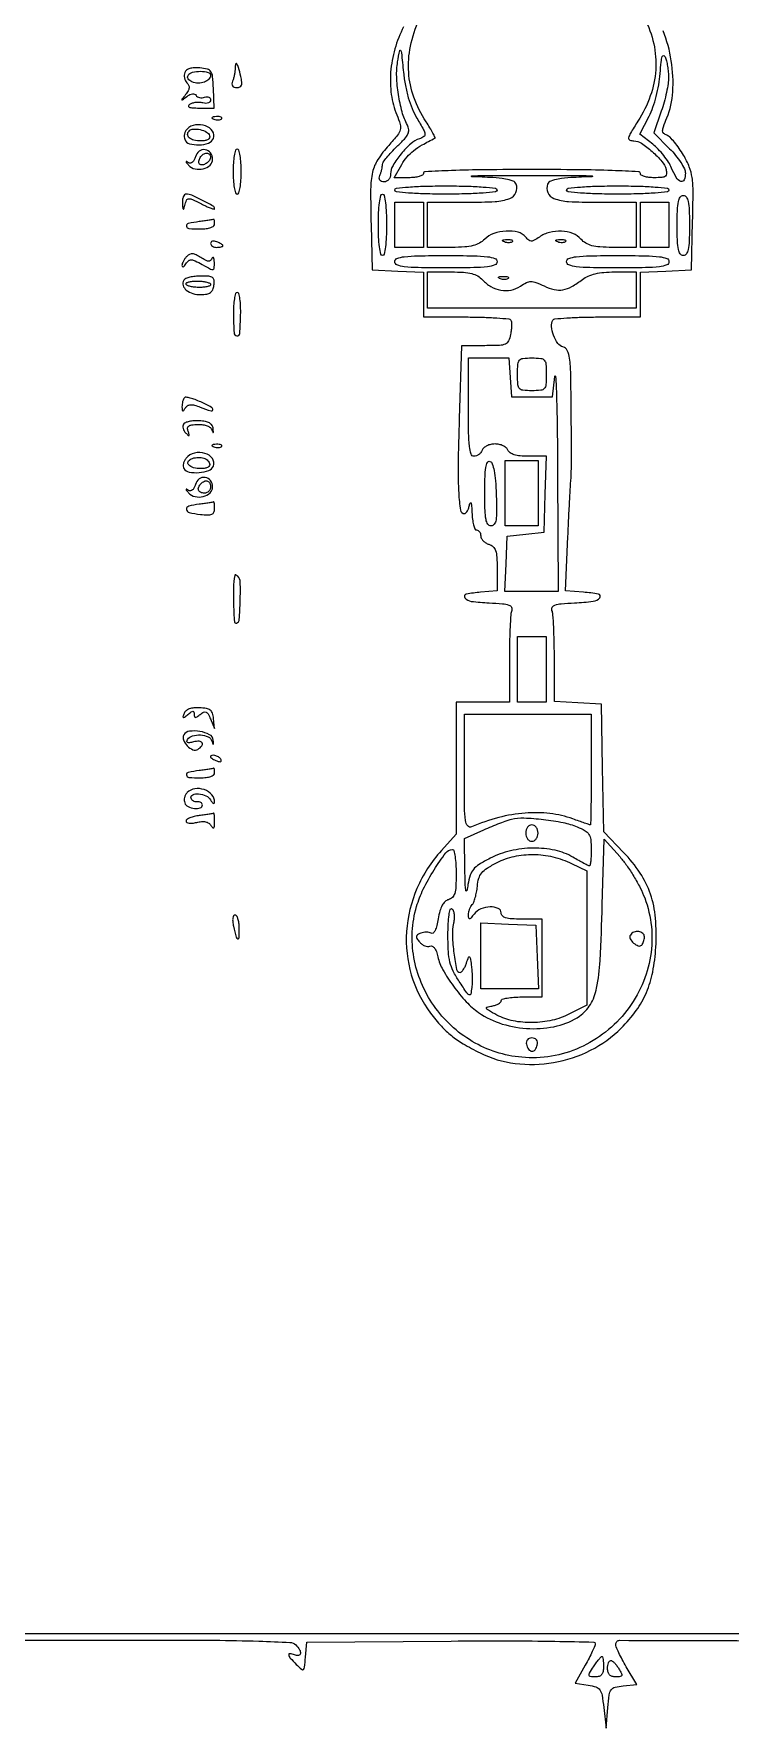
# Model space of a CAD drawing. Extents: x 0 to 905, y 0 to 640.
# Drawn here: x 312.8 to 482.9, y -0.5 to 413.1 of the extents above; entities that cross this region are included whole.
import ezdxf

# ---------------------------------------------------------------- set-up
doc = ezdxf.new("R2010")
doc.units = 0

msp = doc.modelspace()

# ---------------------------------------------------------------- linework, layer by layer
for points in [[(882.5, 352.5), (882.5, 87.5), (699.76385, 87.24732), (517.027699, 86.99464), (516.76385, 54.74732), (516.5, 22.5), (269.5, 22.5), (22.5, 22.5), (22.243959, 319, -0.00015), (22.179942, 432.778506, -0.000249), (22.20269, 528.770651, -0.000007), (22.267864, 615.689779, -0.090785), (22.463017, 616.751154, -0.310816), (23.53922, 617.495646, -0.00004), (108.995441, 617.701159, -0.000616), (229.087382, 617.832255, -0.000111), (452.719058, 617.751154), (882.5, 617.5)], [(362, 404.748454, -0.030148), (361.956473, 404.027205, -0.017209), (361.821697, 403.164483, -0.017143), (361.625651, 402.302637, -0.027121), (361.393011, 401.581787, 0.067452), (361.230782, 400.89422, 0.168911), (361.350528, 400.399873, 0.176647), (361.745383, 400.100454, 0.074916), (362.412063, 400, 0.098843), (363.165172, 400.150348, 0.212827), (363.563184, 400.571374, 0.119738), (363.641819, 401.358522, 0.024175), (363.378376, 402.75, 0.010002), (362.818894, 404.892287, 0.082269), (362.391156, 405.801743, 0.653851), (362.111099, 405.747547, 0.055429)], [(406.422065, 392.542773, -0.006109), (408.034865, 389.712019, -0.095833), (408.377564, 388.658785, -0.280442), (408.09197, 388.024967, -0.073452), (407.046165, 387.514652, 0.106266), (404.93587, 386.308985, 0.03829), (402.532665, 383.797885, 0.037549), (400.572214, 381.003872, 0.135006), (400, 378.923275, -0.077633), (399.882203, 378.169172, -0.096834), (399.541113, 377.549205, -0.106495), (399.021817, 377.144041, -0.113071), (398.393011, 377, -0.076855), (397.737605, 377.101342, -0.176865), (397.348199, 377.40165, -0.16701), (397.230887, 377.896449, -0.067159), (397.393011, 378.581787, 0.019131), (397.625407, 379.26438, 0.015809), (397.821697, 380.007402, 0.0161), (397.958315, 380.701054, 0.040589), (398, 381.21371, -0.154037), (398.184685, 381.798969, -0.016914), (399.042009, 382.93811, -0.019398), (400.188717, 384.2514, -0.014522), (401.547266, 385.609348, 0.015952), (403.379001, 387.450775, 0.075327), (404.218402, 388.67644, 0.134264), (404.412735, 389.725382, 0.102268), (404.079899, 390.850707, -0.056591), (402.807416, 394.052044, -0.028163), (401.900754, 398.327528, -0.028145), (401.476795, 402.712709, -0.052507), (401.707656, 406.269744, -0.004143), (402.212995, 409.078404, -0.700346), (402.429929, 409.113987, -0.101336), (402.632712, 408.47979, -0.001007), (403.136137, 403.724673, 0.0203), (403.604802, 400.493881, 0.025296), (404.311691, 397.544459, 0.027293), (405.252047, 394.889387, 0.033795)], [(467.897069, 402.5, -0.041912), (467.789326, 400.989932, -0.014356), (467.388205, 398.831158, -0.014155), (466.806948, 396.463456, -0.01589), (466.111911, 394.22309), (464.289113, 388.946181), (468.144557, 385.090737, -0.025054), (469.620265, 383.459238, -0.028013), (470.867464, 381.745772, -0.028961), (471.751723, 380.184326, -0.114844), (472, 379.117647, -0.090659), (471.701485, 377.484818, -0.409788), (470.906089, 377.118764, -0.173004), (469.794114, 378.034894, -0.035833), (468.634237, 380.332969, 0.043326), (467.871052, 381.790444, 0.02434), (466.712892, 383.420832, 0.024131), (465.373413, 384.964895, 0.035996), (464.049058, 386.164503), (460.856483, 388.663069), (463.128164, 393.021385, 0.034724), (464.075779, 395.195311, 0.021679), (464.892599, 397.851896, 0.021042), (465.506946, 400.694243, 0.024438), (465.843366, 403.43985, -0.007387), (466.089183, 406.231422, -0.047913), (466.367086, 407.61403, -0.389455), (466.703532, 407.812936, -0.251983), (467.073158, 407.5, -0.036323), (467.377891, 406.521679, -0.016509), (467.639519, 405.20625, -0.016247), (467.825201, 403.795024, -0.02145)], [(349.705793, 403.675693, 0.081577), (349.576127, 403.047694, 0.062278), (349.634802, 402.34726, 0.06235), (349.863947, 401.683709, 0.082272), (350.235763, 401.164237, -0.094823), (350.644241, 400.562424, -0.130994), (350.73924, 399.919658, -0.099425), (350.502017, 399.18408, -0.038911), (349.907618, 398.292382, 0.001545), (349.012003, 397.144671, 0.291234), (348.998768, 397.002401, 0.468481), (349.103936, 396.978824, 0.001962), (350.160972, 397.798558, -0.041233), (350.908831, 398.289739, -0.092947), (351.551448, 398.497961, -0.137622), (352.064774, 398.42272, -0.150664), (352.442997, 398.092232, 0.121473), (352.791116, 397.750964, 0.081527), (353.312833, 397.548006, 0.073818), (353.924415, 397.510689, 0.07011), (354.532025, 397.650663, -0.074824), (355.093145, 397.774396, -0.123208), (355.568782, 397.689065, -0.152358), (355.882911, 397.410715, -0.136672), (356, 396.990357, -0.161359), (355.853578, 396.548457, -0.141525), (355.464936, 396.253197, -0.101205), (354.859227, 396.151225, -0.055267), (354.110698, 396.260801, 0.052229), (353.28741, 396.386421, 0.039976), (352.376674, 396.356486, 0.041012), (351.519024, 396.187318, 0.072131), (350.860698, 395.892745, 0.200514), (350.609604, 395.533688, 0.372611), (350.768118, 395.242743, 0.075152), (351.606394, 395.065329, 0.013602), (353.201831, 395.015313), (356.903663, 395), (356.701831, 399.75, 0.012919), (356.500793, 402.688834, 0.122525), (356.085842, 403.869492, 0.186752), (355.232652, 404.478255, 0.038389), (353.377648, 404.803838, 0.034069), (352.006796, 404.843459, 0.064808), (350.920959, 404.658574, 0.087464), (350.148073, 404.263471, 0.140242)], [(356, 402.968615, -0.12413), (355.889786, 402.531511, -0.064334), (355.559375, 402.071116, -0.05786), (355.073647, 401.65847, -0.055615), (354.5, 401.361626, -0.097096), (352.986962, 401.097504, -0.09178), (351.453454, 401.414447, -0.139062), (350.528898, 402.136762, -0.305181), (350.495635, 402.992937, -0.199314), (351.544971, 403.748025, -0.058742), (353.554933, 403.97598, -0.063817), (355.414846, 403.729264, -0.34014)], [(350.278145, 389.878145, 0.07672), (349.888627, 389.346437, 0.061633), (349.641183, 388.681005, 0.062739), (349.566408, 387.988667, 0.087391), (349.685134, 387.378145, 0.234214), (350.840366, 386.314267, 0.079158), (353.174215, 386.018318, 0.078103), (355.512489, 386.46254, 0.218574), (356.677102, 387.600925, 0.249833), (356.458308, 389.367334, 0.155234), (354.75537, 390.661666, 0.12389), (352.292964, 390.897232, 0.159905)], [(355.755005, 388.25, -0.180173), (355.735288, 387.736504, -0.161795), (355.38446, 387.333026, -0.095602), (354.675067, 387.079171, -0.038275), (353.64235, 387, -0.054147), (351.935234, 387.185414, -0.119171), (350.76285, 387.756953, -0.222606), (350.3861, 388.553279, -0.199909), (350.736036, 389.402702, -0.183887), (351.811585, 389.885192, -0.071052), (353.467267, 389.745973, -0.071217), (355.013057, 389.150066, -0.18779)], [(356.8125, 392.316886, 0.051402), (357.359369, 392.160852, 0.05415), (357.916927, 392.123424, 0.060344), (358.402231, 392.202593, 0.126455), (358.729167, 392.395833, 0.296942), (358.77538, 392.614691, 0.208169), (358.592839, 392.799335, 0.077125), (358.112848, 392.910055, 0.028489), (357.416667, 392.921053, 0.018894), (356.670344, 392.862007, 0.168741), (356.37858, 392.720685, 0.470617), (356.395823, 392.538436, 0.054073)], [(352.315434, 383.098221, -0.055701), (352.022183, 382.335521, -0.096161), (351.601427, 381.804529, -0.134632), (351.118062, 381.576189, -0.172575), (350.63631, 381.657952, 0.013948), (350.094957, 381.941168, 0.553514), (350.000245, 381.882189, 0.182637), (350.073728, 381.686091, 0.006181), (350.634665, 381.06204, 0.153425), (352.211047, 380.155752, 0.114373), (354.229215, 380.176864, 0.127659), (355.876028, 381.059832, 0.209145), (356.5, 382.486305, 0.1613), (355.980809, 384.053829, 0.199044), (354.669967, 384.836301, 0.203437), (353.212825, 384.454602, 0.165853)], [(361.5, 379.5, 0.017105), (361.572146, 377.39166, 0.027868), (361.79375, 375.615625, 0.026982), (362.108967, 374.292067, 0.332234), (362.5, 374, 0.332234), (362.891033, 374.292067, 0.026982), (363.20625, 375.615625, 0.027868), (363.427854, 377.39166, 0.017105), (363.5, 379.5, 0.017105), (363.427854, 381.60834, 0.027868), (363.20625, 383.384375, 0.026982), (362.891033, 384.707933, 0.332234), (362.5, 385, 0.332234), (362.108967, 384.707933, 0.026982), (361.79375, 383.384375, 0.027868), (361.572146, 381.60834, 0.017105)], [(356, 383.059017, -0.161033), (355.724195, 382.224864, -0.089687), (354.935284, 381.48511, -0.09984), (354.010153, 381.120596, -0.245171), (353.333333, 381.333333, -0.245171), (353.120596, 382.010153, -0.09984), (353.48511, 382.935284, -0.089687), (354.224864, 383.724195, -0.161033), (355.059017, 384, -0.099038), (355.418132, 383.928163, -0.097945), (355.723586, 383.723586, -0.097945), (355.928163, 383.418132, -0.099038)], [(449.205, 378.253623, 0.006231), (444.020398, 378.025456, 0.026993), (440.95991, 377.686149, 0.045849), (439.106512, 377.20099, 0.21752), (438.343125, 376.451785, 0.199102), (438.398406, 374.378462, 0.20004), (439.904454, 372.95787, 0.075819), (443.485356, 372.194663, 0.014662), (450.122445, 372), (460, 372), (460, 366.5), (460, 361), (454.154988, 361, -0.015456), (451.141317, 361.093182, -0.048472), (449.143126, 361.412958, -0.070847), (447.694781, 362.020214, -0.074327), (446.5, 363, 0.118762), (444.492139, 364.370166, 0.078026), (441.740493, 364.947065, 0.074757), (438.821979, 364.659217, 0.091117), (436.329699, 363.518377, -0.022054), (435.095046, 362.732374, -0.131452), (434.36383, 362.536754, -0.174885), (433.742245, 362.761025, -0.046418), (432.984748, 363.518377, 0.160867), (431.116023, 364.68756, 0.073115), (428.211473, 364.96169, 0.070211), (425.200907, 364.376259, 0.113773), (423, 363, -0.069751), (421.706064, 362.024238, -0.065561), (420.166667, 361.416667, -0.045903), (418.082799, 361.094818, -0.015375), (415, 361), (409, 361), (409, 366.5), (409, 372), (418.877555, 372, 0.014662), (425.514644, 372.194663, 0.075819), (429.095546, 372.95787, 0.20004), (430.601594, 374.378462, 0.199102), (430.656875, 376.451785, 0.21752), (429.893488, 377.20099, 0.045849), (428.04009, 377.686149, 0.026993), (424.979602, 378.025456, 0.006231), (419.795, 378.253623, -0.500123), (419.714216, 378.368768, -0.318405), (419.867906, 378.482859, -0.004376), (425.481391, 378.55762, -0.001141), (434.5, 378.578205, -0.001141), (443.518609, 378.55762, -0.004376), (449.132094, 378.482859, -0.318405), (449.285784, 378.368768, -0.500123)], [(349.116001, 371.75, 0.005718), (349.187999, 370.607705, 0.197309), (349.306344, 370.37122, 0.541772), (349.449367, 370.4117, 0.01159), (349.689326, 371.25, -0.045597), (350.14327, 372.506276, -0.277168), (350.693305, 372.87628, -0.125036), (351.594126, 372.69613, -0.007773), (354.04966, 371.47432, 0.012589), (355.181606, 370.924631, 0.023084), (356.133338, 370.543683, 0.022711), (356.849166, 370.330723, 0.487548), (357, 370.44864, 0.271553), (356.629552, 371.080434, 0.009446), (354.0193, 372.476975, 0.014652), (351.412752, 373.713899, 0.103814), (350.04966, 374, 0.208246), (349.65766, 373.829334, 0.08929), (349.342413, 373.339063, 0.06663), (349.14862, 372.611377, 0.04471)], [(399, 366.5, -0.011522), (398.931377, 363.522473, -0.02162), (398.716667, 361.125, -0.018508), (398.409838, 359.332853, -0.354925), (398, 359, -0.354925), (397.590162, 359.332853, -0.018508), (397.283333, 361.125, -0.02162), (397.068623, 363.522473, -0.011522), (397, 366.5, -0.011522), (397.068623, 369.477527, -0.02162), (397.283333, 371.875, -0.018508), (397.590162, 373.667147, -0.354925), (398, 374, -0.354925), (398.409838, 373.667147, -0.018508), (398.716667, 371.875, -0.02162), (398.931377, 369.477527, -0.011522)], [(426, 375, -0.380863), (425.60973, 374.561971, -0.008841), (422.625, 374.27, -0.013787), (418.686873, 374.064019, -0.006171), (413.5, 374, -0.006171), (408.313127, 374.064019, -0.013787), (404.375, 374.27, -0.008841), (401.39027, 374.561971, -0.380863), (401, 375, -0.380863), (401.39027, 375.438029, -0.008841), (404.375, 375.73, -0.013787), (408.313127, 375.935981, -0.006171), (413.5, 376, -0.006171), (418.686873, 375.935981, -0.013787), (422.625, 375.73, -0.008841), (425.60973, 375.438029, -0.380863)], [(468, 375, -0.380863), (467.60973, 374.561971, -0.008841), (464.625, 374.27, -0.013787), (460.686873, 374.064019, -0.006171), (455.5, 374, -0.006171), (450.313127, 374.064019, -0.013787), (446.375, 374.27, -0.008841), (443.39027, 374.561971, -0.380863), (443, 375, -0.380863), (443.39027, 375.438029, -0.008841), (446.375, 375.73, -0.013787), (450.313127, 375.935981, -0.006171), (455.5, 376, -0.006171), (460.686873, 375.935981, -0.013787), (464.625, 375.73, -0.008841), (467.60973, 375.438029, -0.380863)], [(473, 366.333333, -0.007908), (472.939802, 362.527492, -0.042558), (472.698864, 360.472222, -0.100052), (472.239729, 359.389897, -0.247409), (471.5, 359, -0.247409), (470.760271, 359.389897, -0.100052), (470.301136, 360.472222, -0.042558), (470.060198, 362.527492, -0.007908), (470, 366.333333, -0.007908), (470.060198, 370.139175, -0.042558), (470.301136, 372.194444, -0.100052), (470.760271, 373.27677, -0.247409), (471.5, 373.666667, -0.247409), (472.239729, 373.27677, -0.100052), (472.698864, 372.194444, -0.042558), (472.939802, 370.139175, -0.007908)], [(353.25, 367.276604, 0.020687), (350.547954, 366.827132, 0.394895), (350.098078, 366.186731, 0.351457), (350.710503, 365.610392, 0.019779), (353.5, 365.5, 0.028404), (354.942845, 365.582032, 0.057423), (356.05, 365.839286, 0.085477), (356.756857, 366.237986, 0.225377), (357, 366.75, 0.018904), (356.982281, 367.218468, 0.037482), (356.926562, 367.585802, 0.05766), (356.845986, 367.813112, 0.447882), (356.75, 367.839963, -0.100201), (356.553811, 367.76394, -0.002589), (355.61875, 367.608461, -0.005388), (354.513483, 367.442756, -0.003643)], [(356, 361.968615, 0.152681), (356.115494, 361.599211, 0.098158), (356.440625, 361.284531, 0.08088), (356.926468, 361.07223, 0.062722), (357.5, 361, 0.024748), (358.074824, 361.028469, 0.039339), (358.559375, 361.115447, 0.046727), (358.903916, 361.241071, 0.289661), (359, 361.393011, 0.222225), (358.912889, 361.579329, 0.030693), (358.559375, 361.839659, 0.030395), (358.074558, 362.112506, 0.02136), (357.5, 362.361626, 0.055937), (356.925634, 362.511135, 0.100118), (356.440625, 362.483616, 0.147206), (356.122486, 362.289193, 0.184534)], [(429.729167, 362.395833, -0.126455), (429.402231, 362.202593, -0.060344), (428.916927, 362.123424, -0.05415), (428.359369, 362.160852, -0.051402), (427.8125, 362.316886, -0.054073), (427.395823, 362.538436, -0.470617), (427.37858, 362.720685, -0.168741), (427.670344, 362.862007, -0.018894), (428.416667, 362.921053, -0.028489), (429.112848, 362.910055, -0.077125), (429.592839, 362.799335, -0.208169), (429.77538, 362.614691, -0.296942)], [(442.729167, 362.395833, -0.126455), (442.402231, 362.202593, -0.060344), (441.916927, 362.123424, -0.05415), (441.359369, 362.160852, -0.051402), (440.8125, 362.316886, -0.054073), (440.395823, 362.538436, -0.470617), (440.37858, 362.720685, -0.168741), (440.670344, 362.862007, -0.018894), (441.416667, 362.921053, -0.028489), (442.112848, 362.910055, -0.077125), (442.592839, 362.799335, -0.208169), (442.77538, 362.614691, -0.296942)], [(350.190312, 358.790312, 0.039748), (349.735948, 358.257334, 0.035878), (349.354152, 357.641217, 0.037742), (349.093309, 357.037091, 0.086899), (349.015313, 356.55, 0.171828), (349.110081, 356.294292, 0.33852), (349.309784, 356.249063, 0.112782), (349.622335, 356.488998, 0.029882), (349.996264, 357, -0.075686), (350.64382, 357.733778, -0.189127), (351.310165, 357.956681, -0.10166), (352.233687, 357.717275, -0.014362), (353.980951, 356.79651, 0.006825), (355.974082, 355.707486, 0.165195), (356.591228, 355.608535, 0.346822), (356.900073, 355.950422, 0.025704), (356.921053, 357.29651, 0.021029), (356.860199, 358.076469, 0.103048), (356.719668, 358.493144, 0.449824), (356.539499, 358.528677, 0.13463), (356.346351, 358.275894, -0.127116), (355.98054, 357.782183, -0.1944), (355.477432, 357.628628, -0.100987), (354.745387, 357.846337, -0.022424), (353.61561, 358.516206, 0.029154), (352.449972, 359.186313, 0.096195), (351.600036, 359.423055, 0.134301), (350.88811, 359.28824, 0.083001)], [(426, 357.5, -0.313079), (425.454554, 356.714283, -0.0595), (423.666667, 356.28, -0.025996), (420.300233, 356.052594, -0.003867), (413.5, 356, -0.003867), (406.699767, 356.052594, -0.025996), (403.333333, 356.28, -0.0595), (401.545446, 356.714283, -0.313079), (401, 357.5, -0.313079), (401.545446, 358.285717, -0.0595), (403.333333, 358.72, -0.025996), (406.699767, 358.947406, -0.003867), (413.5, 359, -0.003867), (420.300233, 358.947406, -0.025996), (423.666667, 358.72, -0.0595), (425.454554, 358.285717, -0.313079)], [(468, 357.5, -0.313079), (467.454554, 356.714283, -0.0595), (465.666667, 356.28, -0.025996), (462.300233, 356.052594, -0.003867), (455.5, 356, -0.003867), (448.699767, 356.052594, -0.025996), (445.333333, 356.28, -0.0595), (443.545446, 356.714283, -0.313079), (443, 357.5, -0.313079), (443.545446, 358.285717, -0.0595), (445.333333, 358.72, -0.025996), (448.699767, 358.947406, -0.003867), (455.5, 359, -0.003867), (462.300233, 358.947406, -0.025996), (465.666667, 358.72, -0.0595), (467.454554, 358.285717, -0.313079)], [(349.472927, 352.956195, 0.210268), (349.300855, 351.726937, 0.152108), (350.065578, 350.552875, 0.105118), (351.667048, 349.714844, 0.072498), (353.704061, 349.45289, 0.041389), (355.077767, 349.590137, 0.113743), (355.966057, 349.974973, 0.132973), (356.515179, 350.666571, 0.066496), (356.819551, 351.75, 0.057862), (356.850632, 352.969411, 0.220088), (356.479518, 353.612525, 0.135924), (355.600947, 353.927223, 0.018443), (353.628568, 354, 0.02753), (352.237321, 353.92334, 0.034012), (350.959753, 353.693382, 0.036268), (349.947896, 353.359645, 0.157823)], [(356, 351.914703, -0.296644), (355.807203, 351.618337, -0.047396), (355.11875, 351.388222, -0.039515), (354.149725, 351.242895, -0.02458), (353, 351.219063, -0.024551), (351.850407, 351.308355, -0.038642), (350.88125, 351.508704, -0.045202), (350.190448, 351.777787, -0.284583), (350, 352.085297, -0.296644), (350.192797, 352.381663, -0.047396), (350.88125, 352.611778, -0.039515), (351.850275, 352.757105, -0.02458), (353, 352.780937, -0.024551), (354.149593, 352.691645, -0.038642), (355.11875, 352.491296, -0.045202), (355.809552, 352.222213, -0.284583)], [(422.418609, 353.089937, 0.078257), (424.506575, 351.404799, 0.089261), (426.920861, 350.537737, 0.093121), (429.401848, 350.584792, 0.094119), (431.686339, 351.530137, -0.031745), (433.20714, 352.393979, -0.11193), (434.294973, 352.648882, -0.094103), (435.488536, 352.431177, -0.018751), (437.489217, 351.572141, 0.053318), (439.967677, 350.705083, 0.099948), (442.08144, 350.640043, 0.087699), (444.236362, 351.410631, 0.034032), (446.884859, 353.170217, -0.062154), (448.273599, 353.984468, -0.043603), (449.996781, 354.55361, -0.036425), (452.097517, 354.89055, -0.021558), (454.634859, 355), (460, 355), (460, 350.588037), (460, 346.176074), (434.5, 346.16666), (409, 346.157246), (409, 350.578623), (409, 355), (414.845012, 355, -0.015597), (417.807725, 354.907559, -0.046199), (419.81584, 354.59437, -0.067284), (421.267735, 354.012081, -0.080033)], [(428.729167, 353.395833, -0.126455), (428.402231, 353.202593, -0.060344), (427.916927, 353.123424, -0.05415), (427.359369, 353.160852, -0.051402), (426.8125, 353.316886, -0.054073), (426.395823, 353.538436, -0.470617), (426.37858, 353.720685, -0.168741), (426.670344, 353.862007, -0.018894), (427.416667, 353.921053, -0.028489), (428.112848, 353.910055, -0.077125), (428.592839, 353.799335, -0.208169), (428.77538, 353.614691, -0.296942)], [(361.576523, 344.750188, 0.010296), (361.739247, 340.12475, 0.357413), (362.4252, 339.376945, 0.435178), (363.118929, 339.936717, 0.010646), (363.34555, 344.497313, 0.016362), (363.336175, 346.646871, 0.028817), (363.168282, 348.414467, 0.029748), (362.891093, 349.703592, 0.336762), (362.500823, 350.000188, 0.331143), (362.114325, 349.712803, 0.029409), (361.81647, 348.458078, 0.029282), (361.619399, 346.762743, 0.01794)], [(429.195209, 329.25), (429.5, 324.5), (434.5, 324.5), (439.5, 324.5), (440.076184, 329.5, -0.917112), (440.307644, 329.493445, -0.006985), (440.524381, 324.585938, -0.004367), (440.698742, 316.452129, -0.001953), (440.792851, 305.75), (440.933333, 277), (434.420977, 277), (427.90862, 277), (428.20431, 283.75), (428.5, 290.5), (433, 291), (437.5, 291.5), (437.787526, 300.75), (438.075052, 310), (433.644515, 310, -0.021478), (431.62745, 310.086684, -0.05135), (430.157458, 310.367119, -0.075434), (429.167826, 310.835079, -0.154231), (428.638374, 311.5, 0.126488), (428.230077, 312.074285, 0.0639), (427.47904, 312.559375, 0.057234), (426.522915, 312.888488, 0.054346), (425.5, 313, 0.054346), (424.477085, 312.888488, 0.057234), (423.52096, 312.559375, 0.0639), (422.769923, 312.074285, 0.126488), (422.361626, 311.5, -0.074185), (422.037471, 310.926569, -0.064359), (421.545909, 310.440625, -0.06686), (420.968559, 310.111903, -0.096313), (420.393011, 310, -0.327712), (419.679263, 310.524093, -0.047159), (419.279021, 312.403608, -0.02447), (419.055285, 315.756141, -0.004427), (419, 322), (419, 334), (423.945209, 334), (428.890418, 334)], [(438, 330, -0.01583), (437.920164, 327.478972, -0.165362), (437.53125, 326.535714, -0.192545), (436.675038, 326.099137, -0.022778), (434.5, 326, -0.022778), (432.324962, 326.099137, -0.192545), (431.46875, 326.535714, -0.165362), (431.079836, 327.478972, -0.01583), (431, 330, -0.01583), (431.079836, 332.521028, -0.165362), (431.46875, 333.464286, -0.192545), (432.324962, 333.900863, -0.022778), (434.5, 334, -0.022778), (436.675038, 333.900863, -0.192545), (437.53125, 333.464286, -0.165362), (437.920164, 332.521028, -0.01583)], [(349.601897, 324.268563, 0.095633), (349.371451, 323.927869, 0.035459), (349.181305, 323.37837, 0.033556), (349.053857, 322.733642, 0.03445), (349.015313, 322.083333, 0.018321), (349.051028, 321.312652, 0.295129), (349.202702, 321.11597, 0.326705), (349.428601, 321.183781, 0.020567), (349.848281, 321.788754, -0.107662), (350.397085, 322.343664, -0.129526), (351.091779, 322.572965, -0.082313), (352.052951, 322.473557, -0.024007), (353.471657, 322.010776, 0.010546), (356.118096, 321.067991, 0.482348), (356.541226, 321.343833, 0.304515), (356.216995, 321.941647, 0.00942), (353.589339, 323.256006, 0.020022), (352.248597, 323.830674, 0.029062), (351.021491, 324.219407, 0.028605), (350.02726, 324.412151, 0.234062)], [(349.392256, 317.825667, 0.124587), (349.244115, 317.356225, 0.077302), (349.300108, 316.777873, 0.069371), (349.544511, 316.182163, 0.06547), (349.946378, 315.662868, 0.012204), (350.543467, 315.098726, 0.361448), (350.737256, 315.091173, 0.319162), (350.798152, 315.289303, 0.010954), (350.511178, 316.096453, -0.101699), (350.385807, 316.869354, -0.232555), (350.661071, 317.374567, -0.12366), (351.41496, 317.665986, -0.023596), (352.891818, 317.777861, -0.040221), (354.137535, 317.713059, -0.061331), (355.184066, 317.44039, -0.077119), (355.943285, 316.994203, -0.145921), (356.338097, 316.411805, 0.011497), (356.533614, 315.839019, 0.558659), (356.631499, 315.819184, 0.206615), (356.692914, 315.990458, 0.006807), (356.635965, 316.730397, 0.11746), (356.362953, 317.542586, 0.124378), (355.757214, 318.12432, 0.085201), (354.746597, 318.490601, 0.03186), (353.242877, 318.662799, 0.029514), (351.960028, 318.651647, 0.036608), (350.778297, 318.484046, 0.039792), (349.8423, 318.201046, 0.162423)], [(350.036355, 309.543805, 0.05732), (349.622232, 308.909241, 0.06058), (349.372327, 308.208749, 0.067771), (349.315382, 307.550789, 0.126816), (349.472927, 307.043805, 0.211043), (350.77684, 306.149375, 0.065704), (353.202725, 306.018154, 0.065956), (355.567372, 306.519446, 0.219362), (356.677102, 307.600925, 0.254338), (356.432422, 309.447931, 0.165576), (354.630404, 310.714922, 0.128928), (352.050783, 310.787648, 0.163898)], [(356.8125, 312.316886, 0.051402), (357.359369, 312.160852, 0.05415), (357.916927, 312.123424, 0.060344), (358.402231, 312.202593, 0.126455), (358.729167, 312.395833, 0.296942), (358.77538, 312.614691, 0.208169), (358.592839, 312.799335, 0.077125), (358.112848, 312.910055, 0.028489), (357.416667, 312.921053, 0.018894), (356.670344, 312.862007, 0.168741), (356.37858, 312.720685, 0.470617), (356.395823, 312.538436, 0.054073)], [(355.750467, 308.25, -0.179664), (355.732923, 307.736023, -0.162899), (355.384309, 307.332577, -0.095969), (354.676131, 307.078985, -0.038146), (353.64235, 307, -0.05914), (351.842696, 307.213611, -0.135387), (350.657413, 307.869506, -0.319902), (350.516669, 308.656314, -0.186491), (351.243769, 309.347151, -0.071571), (352.671764, 309.709019, -0.086236), (354.051153, 309.616798, -0.102313), (355.139473, 309.100818, -0.151838)], [(425.792064, 300.669746, -0.006657), (425.894661, 296.525046, -0.043275), (425.738318, 294.446072, -0.114827), (425.305388, 293.393489, -0.24258), (424.542064, 293, -0.250426), (423.767518, 293.413889, -0.10053), (423.297693, 294.560473, -0.040441), (423.057726, 296.780615, -0.006708), (423, 301.083333, -0.007323), (423.057519, 305.010218, -0.033078), (423.275868, 307.291441, -0.072084), (423.657604, 308.501965, -0.376669), (424.25, 308.753079, -0.237739), (424.820271, 308.181728, -0.032295), (425.256493, 306.494981, -0.026735), (425.590295, 304.038308, -0.010883)], [(352.315434, 303.098221, -0.055701), (352.022183, 302.335521, -0.096161), (351.601427, 301.804529, -0.134632), (351.118062, 301.576189, -0.172575), (350.63631, 301.657952, 0.013948), (350.094957, 301.941168, 0.553514), (350.000245, 301.882189, 0.182637), (350.073728, 301.686091, 0.006181), (350.634665, 301.06204, 0.153425), (352.211047, 300.155752, 0.114373), (354.229215, 300.176864, 0.127659), (355.876028, 301.059832, 0.209145), (356.5, 302.486305, 0.1613), (355.980809, 304.053829, 0.199044), (354.669967, 304.836301, 0.203437), (353.212825, 304.454602, 0.165853)], [(356, 302.5, -0.099038), (355.885486, 301.927543, -0.097945), (355.559375, 301.440625, -0.097945), (355.072457, 301.114514, -0.099038), (354.5, 301, -0.103678), (353.569797, 301.19498, -0.206496), (353.066255, 301.735179, -0.193059), (353.095775, 302.503522, -0.091649), (353.666667, 303.333333, -0.091649), (354.496478, 303.904225, -0.193059), (355.264821, 303.933745, -0.206496), (355.80502, 303.430203, -0.103678)], [(353.25, 298.276604, 0.029928), (350.648878, 297.794393, 0.373173), (350.115215, 297.036208, 0.321613), (350.784542, 296.278201, 0.027232), (353.5, 295.810207, 0.018803), (355.347482, 295.664663, 0.105186), (356.320449, 295.830263, 0.2005), (356.820799, 296.319277, 0.100614), (357, 297.200801, 0.013087), (356.982222, 297.879869, 0.024756), (356.926562, 298.424474, 0.027518), (356.847495, 298.802149, 0.507595), (356.75, 298.839963, -0.100201), (356.553811, 298.76394, -0.002589), (355.61875, 298.608461, -0.005388), (354.513483, 298.442756, -0.003643)], [(361.924909, 280.916667, 0.037193), (361.60527, 277.852847, 0.01568), (361.612551, 273.711145, 0.007268), (361.808157, 269.609236, 0.492451), (362.31072, 269.27024, 0.302819), (363.016299, 270.177562, 0.011166), (363.246946, 274.736444, 0.013354), (363.253779, 279.253905, 0.192373), (362.633333, 280.7, 0.037493), (362.384855, 280.913768, 0.084875), (362.163984, 281.024896, 0.170023), (362.008433, 281.018668, 0.259514)], [(349.538017, 247.238476, 0.015662), (349.254822, 246.425205, 0.424846), (349.353326, 246.244774, 0.235772), (349.62587, 246.298743, 0.008538), (350.477108, 246.981001, -0.01722), (351.274835, 247.597936, -0.154046), (351.690356, 247.734789, -0.341263), (351.924795, 247.558312, -0.067048), (352, 247, 0.063274), (352.071831, 246.434657, 0.340422), (352.30089, 246.25622, 0.158583), (352.705876, 246.385491, 0.017302), (353.489999, 246.9917, -0.055424), (354.30918, 247.530733, -0.227943), (354.886891, 247.544038, -0.161696), (355.389393, 247.079819, -0.026052), (355.980037, 245.864145), (356.980074, 243.5), (356.740037, 245.973176, 0.056822), (356.468146, 247.247084, 0.149281), (355.930909, 247.999341, 0.120695), (354.982738, 248.41599, 0.031182), (353.31091, 248.603096, 0.035369), (351.914352, 248.572927, 0.063772), (350.798734, 248.323828, 0.083528), (349.998665, 247.872386, 0.131754)], [(449, 233.5, -0.001735), (448.982037, 228.324455, -0.002899), (448.926562, 223.970048, -0.000339), (448.852371, 220.109545, -0.426055), (448.75, 220.015056, -0.066787), (448.565508, 220.051213, -0.000794), (447.398438, 220.448999, -0.002378), (446.051125, 220.917776, -0.00155), (444.5, 221.471164, 0.057835), (438.925346, 222.777886, 0.048301), (432.842381, 222.888482, 0.044683), (426.398242, 221.797859, 0.036037), (419.75, 219.528071, -0.337454), (418.81429, 219.76686, -0.135782), (418.267863, 221.058881, -0.030161), (418.041224, 224.296177, -0.002398), (418, 232.893011), (418, 247), (433.5, 247), (449, 247)], [(349.475524, 241.960398, 0.238423), (349.371152, 240.742168, 0.097718), (350.302795, 239.31226, 0.098568), (351.701091, 238.351479, 0.244477), (352.904039, 238.440693, 0.079384), (353.867657, 239.272323, 0.317781), (353.930165, 240.006145, 0.263299), (353.219276, 240.418365, 0.066686), (351.843628, 240.248857, -0.023335), (350.887018, 240.045847, -0.139194), (350.385285, 240.103374, -0.342853), (350.232068, 240.371321, -0.103474), (350.402645, 240.842476, -0.185996), (351.589486, 241.743657, -0.085887), (353.546681, 241.960398, -0.08874), (355.407762, 241.508746, -0.217018), (356.324888, 240.480397, 0.005955), (356.555683, 239.766762, 0.519577), (356.64776, 239.739514, 0.247794), (356.708267, 239.87709, 0.004173), (356.640023, 240.730397, 0.25721), (355.766557, 242.030272, 0.076551), (353.417153, 242.816218, 0.074602), (350.886162, 242.869613, 0.226085)], [(356, 236.606989, 0.2252), (356.088769, 236.419896, 0.029412), (356.455882, 236.154486, 0.029555), (356.957462, 235.875192, 0.020646), (357.551938, 235.618443, 0.036408), (358.131719, 235.443138, 0.155351), (358.487528, 235.474315, 0.32948), (358.606889, 235.674071, 0.1144), (358.492921, 236.011454, 0.115814), (357.901891, 236.603931, 0.080554), (357.026239, 236.969265, 0.115534), (356.291154, 236.972535, 0.349578)], [(353.25, 233.276604, 0.020687), (350.547954, 232.827132, 0.394895), (350.098078, 232.186731, 0.351457), (350.710503, 231.610392, 0.019779), (353.5, 231.5, 0.028404), (354.942845, 231.582032, 0.057423), (356.05, 231.839286, 0.085477), (356.756857, 232.237986, 0.225377), (357, 232.75, 0.018904), (356.982281, 233.218468, 0.037482), (356.926562, 233.585802, 0.05766), (356.845986, 233.813112, 0.447882), (356.75, 233.839963, -0.100201), (356.553811, 233.76394, -0.002589), (355.61875, 233.608461, -0.005388), (354.513483, 233.442756, -0.003643)], [(350.278145, 227.878145, 0.07672), (349.888627, 227.346437, 0.061633), (349.641183, 226.681005, 0.062739), (349.566408, 225.988667, 0.087391), (349.685134, 225.378145, 0.189671), (350.505095, 224.482471, 0.085635), (352.05915, 224.029264, 0.104805), (353.46881, 224.164925, 0.327511), (354, 224.888889, 0.14584), (353.902329, 225.216626, 0.113256), (353.632812, 225.475868, 0.093623), (353.22779, 225.625422, 0.06953), (352.75, 225.638889, -0.077798), (352.252631, 225.661099, -0.079559), (351.789989, 225.834549, -0.085714), (351.432441, 226.128737, -0.114068), (351.237197, 226.5, -0.367319), (351.639034, 227.338174, -0.125783), (353.073073, 227.583536, -0.085531), (354.876547, 227.120266, -0.15622), (355.995612, 226.114712, 0.027062), (356.362102, 225.558914, 0.102431), (356.670941, 225.282759, 0.344802), (356.868688, 225.310352, 0.186915), (356.969591, 225.55, 0.19008), (356.313116, 227.366865, 0.129101), (354.466363, 228.607678, 0.121394), (352.154293, 228.823839, 0.160613)], [(353.25, 222.276604, 0.027308), (352.005011, 222.052536, 0.04087), (350.954687, 221.711024, 0.047939), (350.211659, 221.312919, 0.250853), (350, 220.917589, 0.284118), (350.196483, 220.599725, 0.087335), (350.760868, 220.431751, 0.057852), (351.60136, 220.432195, 0.032462), (352.607334, 220.616295, -0.039895), (353.799369, 220.816203, -0.073424), (354.779132, 220.757172, -0.09269), (355.541685, 220.44228, -0.107859), (356.092021, 219.885347, 0.038901), (356.521766, 219.310936, 0.428752), (356.779564, 219.300456, 0.186466), (356.946156, 219.661185, 0.014285), (356.984687, 220.75, 0.010406), (356.972755, 221.601934, 0.019254), (356.922064, 222.292052, 0.017164), (356.847669, 222.79746, 0.533305), (356.75, 222.839963, -0.100201), (356.553811, 222.76394, -0.002589), (355.61875, 222.608461, -0.005388), (354.513483, 222.442756, -0.003643)], [(445.573779, 219.53362, -0.030364), (447.512267, 218.581664, -0.124399), (448.450213, 217.681722, -0.115603), (448.884209, 216.407873, -0.02455), (449, 214.051027, -0.010258), (448.968131, 212.49783, -0.016965), (448.869916, 211.189989, -0.010992), (448.73316, 210.150963, -0.370121), (448.55716, 210, -0.117329), (448.261081, 210.070447, -0.004039), (447.196461, 210.618302, -0.007369), (445.945892, 211.29837, -0.005058), (444.546852, 212.104858, 0.081127), (440.155696, 213.813815, 0.055429), (434.817624, 214.341333, 0.053583), (429.282491, 213.677808, 0.062078), (424.299986, 211.856984, 0.018944), (421.608374, 210.343461, 0.080148), (420.210082, 209.141389, 0.099414), (419.415399, 207.695622, 0.037897), (418.891905, 205.446177, -0.022484), (418.589781, 203.939158, -0.798454), (418.382638, 203.943221, -0.043653), (418.23436, 205.212021, -0.002591), (418.141905, 209.079063), (418, 216.658125), (422.75, 218.788168, -0.006542), (424.715235, 219.638736, -0.006641), (426.692187, 220.433172, -0.006486), (428.429125, 221.078735, -0.026975), (429.5, 221.397058, -0.06814), (432.56318, 221.701088, -0.019571), (437.325789, 221.337099, -0.020274), (442.147855, 220.578906, -0.049861)], [(433, 218, 0.072314), (433.111864, 217.230589, 0.08892), (433.4375, 216.583333, 0.10214), (433.924246, 216.153209, 0.130775), (434.5, 216, 0.130775), (435.075754, 216.153209, 0.10214), (435.5625, 216.583333, 0.08892), (435.888136, 217.230589, 0.072314), (436, 218, 0.072314), (435.888136, 218.769411, 0.08892), (435.5625, 219.416667, 0.10214), (435.075754, 219.846791, 0.130775), (434.5, 220, 0.130775), (433.924246, 219.846791, 0.10214), (433.4375, 219.416667, 0.08892), (433.111864, 218.769411, 0.072314)], [(462.058306, 202.167624, -0.131372), (463.479506, 187.98047, -0.124714), (457.696903, 174.65953, -0.12381), (446.225506, 165.632153, -0.128397), (432.009314, 163.265439, -0.111216), (419.945771, 167.155701, -0.107522), (410.541884, 175.875925, -0.108572), (405.671502, 187.637903, -0.115409), (406.33813, 200.082986, -0.043611), (407.980905, 204.312377, -0.025891), (410.619911, 209.036712, -0.01899), (413.444147, 213.17228, -0.237747), (415.08651, 214, -0.346456), (415.445578, 213.71726, -0.020679), (415.731662, 212.27176, -0.023923), (415.934165, 210.372111, -0.014591), (416, 208.116631, -0.011012), (415.930154, 204.945685, -0.059785), (415.650778, 203.25194, -0.12457), (415.086846, 202.291146, -0.134907), (414.14901, 201.749218, 0.124037), (413.283244, 201.273331, 0.081707), (412.584508, 200.36993, 0.058331), (412.0376, 198.995705, 0.025922), (411.629667, 197.085524, -0.021775), (411.291011, 195.432773, -0.050268), (410.861409, 194.241476, -0.088717), (410.394087, 193.591737, -0.343607), (409.93277, 193.541551, 0.088988), (409.425518, 193.741843, 0.046276), (408.746719, 193.814115, 0.044041), (408.014235, 193.759487, 0.051029), (407.339489, 193.57678, 0.047716), (406.578031, 193.197838, 0.223025), (406.318673, 192.797447, 0.17918), (406.433847, 192.279151, 0.029874), (407.04759, 191.442658, 0.060348), (407.62916, 190.892639, 0.061923), (408.320435, 190.50298, 0.068484), (409.012015, 190.324292, 0.121213), (409.593292, 190.397426, -0.205053), (410.166039, 190.375599, -0.120897), (410.705834, 189.936209, -0.074605), (411.176373, 189.070822, -0.033232), (411.539221, 187.821429, 0.074649), (412.766583, 184.611634, 0.029287), (415.341538, 180.619035, 0.029437), (418.469057, 176.831328, 0.053343), (421.5, 174.198953, 0.078272), (427.277444, 171.391535, 0.065406), (434.011438, 170.266949, 0.066822), (440.657767, 170.924395, 0.090407), (446.176737, 173.338669, 0.113463), (448.791916, 176.133838, 0.081566), (450.316874, 180.143697, 0.037565), (451.167355, 186.882323, 0.005653), (451.70071, 200.5), (452.146274, 216.5), (456.032109, 212.167624, -0.029816), (457.675933, 210.099143, -0.017388), (459.405211, 207.443019, -0.017347), (460.957298, 204.652909, -0.027976)], [(444.21187, 210.582278), (447.923739, 208.808305), (447.916636, 192.4014), (447.909533, 175.994495), (443.714581, 173.85439, -0.06271), (439.450905, 172.314971, -0.051466), (434.639189, 171.742626, -0.052558), (429.930264, 172.165059, -0.074567), (425.976595, 173.578532, -0.005525), (423.871112, 174.737685, -0.13844), (423.41091, 175.20162, -0.484608), (423.548932, 175.531479, -0.029626), (424.75, 175.79094, 0.038213), (425.611345, 175.992536, 0.052665), (426.339063, 176.310149, 0.064819), (426.839668, 176.687734, 0.20144), (427, 177.069551, -0.329933), (427.269204, 177.43311, -0.028023), (428.46875, 177.726681, -0.028496), (430.083354, 177.932859, -0.01751), (432, 178), (437, 178), (437, 187.5), (437, 197), (432, 197, -0.014068), (429.539511, 197.069243, -0.058865), (428.083333, 197.325, -0.122766), (427.295059, 197.79299, -0.200296), (427, 198.5, 0.299278), (426.261429, 199.6234, 0.111821), (424.316822, 199.987115, 0.087579), (422.006688, 199.488619, 0.134363), (420.392046, 198.25, -0.010354), (419.636974, 197.296954, -0.185612), (419.30277, 197.108681, -0.415644), (419.095491, 197.263606, -0.030157), (419.031803, 198.05, -0.052491), (419.087886, 198.713144, -0.03882), (419.282149, 199.42375, -0.039594), (419.57515, 200.073559, -0.067932), (419.928703, 200.55, 0.101175), (420.308365, 201.139208, 0.024228), (420.678981, 202.249062, 0.023915), (420.987431, 203.590434, 0.021668), (421.178703, 205, -0.045983), (421.542723, 206.962063, -0.104596), (422.24049, 208.290075, -0.080975), (423.53758, 209.420815, -0.02005), (426, 210.815362, -0.065402), (430.192226, 212.319953, -0.056751), (434.841298, 212.789154, -0.054925), (439.624613, 212.200068, -0.053438)], [(415.348792, 195.993962, 0.058162), (415.095616, 192.88295, 0.024326), (415.447507, 188.685277, 0.015695), (416.107654, 184.687808, 0.358172), (416.944642, 184, 0.195401), (417.311974, 184.149253, 0.046723), (417.747827, 184.660937, 0.041131), (418.174092, 185.388546, 0.030733), (418.524458, 186.25, -0.005242), (419.037062, 187.720969, -0.430138), (419.236185, 187.808121, -0.256558), (419.411322, 187.586444, -0.003228), (419.707512, 185.75, -0.020775), (419.847797, 184.501643, -0.012591), (419.914954, 183.016252, -0.012607), (419.907239, 181.536066, -0.02162), (419.816422, 180.305325, -0.02195), (419.554022, 178.687396, -0.487815), (419.183291, 178.504449, -0.13201), (418.616928, 178.99302, -0.003464), (416.75, 181.783885, -0.029341), (415.296823, 184.298623, -0.056473), (414.494449, 186.479837, -0.046072), (414.11033, 189.063528, -0.013879), (414, 193.037577, -0.010662), (414.061553, 195.923799, -0.026372), (414.263045, 198.029915, -0.036386), (414.563322, 199.367368, -0.492581), (414.967245, 199.520244, -0.180302), (415.300109, 199.091753, -0.049014), (415.478313, 198.23781, -0.042975), (415.501928, 197.158904, -0.033358)], [(361.621624, 195.25, 0.005544), (362.290848, 192.590754, 0.260572), (362.664006, 192.203943, 0.493365), (362.962508, 192.418445, 0.007762), (363, 194.833333, 0.030509), (362.925905, 196.046504, 0.047371), (362.700653, 197.069792, 0.060308), (362.372839, 197.781173, 0.260279), (361.980948, 198, 0.263874), (361.621789, 197.796269, 0.102581), (361.427558, 197.237202, 0.062172), (361.42254, 196.363344, 0.029261)], [(458.570027, 193.113307, 0.262915), (458.534193, 192.203836, 0.093927), (459.361689, 191.142269, 0.097507), (460.49822, 190.480966, 0.287006), (461.342009, 190.675343, 0.078717), (461.594469, 191.022847, 0.038029), (461.806715, 191.531715, 0.036499), (461.951488, 192.107894, 0.043328), (462, 192.666667, 0.219347), (461.606629, 193.520209, 0.145412), (460.604554, 193.965652, 0.126874), (459.41368, 193.818538, 0.16187)], [(433.176676, 166.447179, 0.095633), (433.687524, 165.225204, 0.231347), (434.510529, 164.743606, 0.259838), (435.318179, 165.117618, 0.110048), (435.809629, 166.25, 0.075042), (435.839187, 166.980358, 0.134068), (435.620099, 167.535476, 0.143006), (435.162207, 167.879439, 0.090288), (434.5, 168, 0.089125), (433.869802, 167.886768, 0.128059), (433.407325, 167.563333, 0.131707), (433.169492, 167.063175, 0.097115)], [(452, 14.5, -0.044897), (451.893141, 13.312359, -0.125876), (451.547695, 12.558939, -0.150016), (450.927215, 12.141111, -0.073843), (449.976947, 12, -0.026877), (448.781764, 12.064292, -0.339879), (448.47599, 12.356514, -0.176452), (448.58506, 12.904382, -0.008555), (449.591957, 14.5, -0.010058), (450.247558, 15.45797, -0.015018), (450.86193, 16.265625, -0.009941), (451.397876, 16.901638, -0.215939), (451.61501, 17, -0.34713), (451.76638, 16.880512, -0.020387), (451.886909, 16.265625, -0.023733), (451.972255, 15.458417, -0.014471)], [(455.767927, 14, -0.018723), (456.426893, 12.85124, -0.214782), (456.457512, 12.343476, -0.279111), (456.101547, 12.065198, -0.029797), (455.008474, 12, -0.071607), (454.130163, 12.126435, -0.124981), (453.501059, 12.498945, -0.125363), (453.127098, 13.125522, -0.072291), (453, 14, -0.036145), (453.055445, 14.765974, -0.054652), (453.223089, 15.4125, -0.071555), (453.468376, 15.855396, -0.234711), (453.759453, 16, -0.163755), (454.131738, 15.874713, -0.033519), (454.662717, 15.4125, -0.03201), (455.234038, 14.765701, -0.025323)]]:
    msp.add_lwpolyline(points, format="xyb", close=True)
for points in [[(403.166884, 414.859535, 0.049065), (401.020222, 409.455349, 0.050753), (399.998643, 403.797655, 0.053026), (400.156848, 398.292967, 0.065366), (401.501907, 393.341193, -0.024918), (402.338459, 391.020334, -0.139766), (402.362494, 389.713964, -0.107358), (401.701868, 388.423781, -0.011896), (399.527287, 385.898523, 0.040047), (396.865144, 382.430323, 0.08913), (395.583176, 379.371106, 0.053755), (395.112758, 375.174345, 0.007664), (395.209127, 366.5), (395.5, 355.5), (401.75, 355.202283), (408, 354.904565), (408, 349.452283), (408, 344), (418.440983, 344, -0.006767), (422.476573, 343.94538, -0.010526), (425.952122, 343.778014, -0.005046), (428.858668, 343.547157, -0.23622), (429.349013, 343.244303, -0.119965), (429.498531, 342.78511, -0.023114), (429.524761, 341.904453, -0.023403), (429.458009, 340.850368, -0.019713), (429.291452, 339.744303, -0.057903), (428.792907, 338.158297, -0.186437), (428.0218, 337.39254, -0.094399), (426.593102, 337.065493, -0.009199), (423.033517, 337), (417.300188, 337), (416.750364, 319.200888, 0.003821), (416.48107, 307.615105, 0.017859), (416.615308, 300.942928, 0.024439), (417.044417, 296.85936, 0.369918), (418.047026, 296, 0.214202), (418.389889, 296.153947, 0.055202), (418.749125, 296.660937, 0.046136), (419.068752, 297.388454, 0.032879), (419.294267, 298.25, -0.123027), (419.468854, 298.625609, -0.607695), (419.640337, 298.590625, -0.051558), (419.785246, 297.768204, -0.009838), (419.863818, 296.25, 0.022157), (419.988396, 294.621244, 0.035161), (420.253747, 293.248438, 0.039186), (420.603749, 292.257607, 0.296482), (421, 292, -0.141874), (421.38134, 291.889573, -0.099744), (421.70625, 291.57917, -0.084602), (421.925123, 291.114976, -0.068054), (422, 290.567388, 0.122947), (422.148573, 289.972302, 0.069989), (422.5875, 289.36914, 0.063046), (423.235286, 288.849532, 0.06077), (424, 288.5, -0.10794), (425.022191, 287.911498, -0.128732), (425.627455, 286.98223, -0.0675), (425.924635, 285.406945, -0.012917), (426, 282.49011), (426, 277.114996), (421.982352, 276.807498, 0.030589), (418.459881, 276.319918, 0.562317), (418.14555, 275.452322, 0.194563), (419.702186, 274.582499, 0.019022), (424.077636, 274.200004, -0.00869), (427.319539, 273.983981, -0.059327), (428.886181, 273.662442, -0.184725), (429.529047, 273.135875, -0.225089), (429.587803, 272.368216, 0.074497), (429.355482, 271.317905, 0.004955), (429.172667, 268.226039, 0.007065), (429.042846, 264.520386, 0.005222), (429, 260.418213), (429, 250), (422.5, 250), (416, 250), (416, 233.871201), (416, 217.742402), (412.385165, 213.741212, 0.081734), (406.433744, 204.488923, 0.085718), (403.887346, 193.968852, 0.087816), (405.038875, 183.418571, 0.091434), (409.744392, 174.068671, 0.021081), (412.397783, 170.858829, 0.040259), (414.827435, 168.561607, 0.037448), (417.70973, 166.581021, 0.015839), (421.841392, 164.34787, 0.085443), (430.42235, 161.755662, 0.074264), (439.821974, 161.99405, 0.073372), (448.84529, 164.985234, 0.079874), (456.329707, 170.396374, 0.040065), (459.98603, 174.690823, 0.055122), (462.481128, 179.098665, 0.05295), (464.018262, 184.082729, 0.033432), (464.787013, 190.12663, 0.036056), (464.698526, 197.259728, 0.060972), (463.475912, 203.1024, 0.064373), (460.942989, 208.258238, 0.04548), (456.900251, 213.297534), (452.049108, 218.330509), (451.774554, 233.915255), (451.5, 249.5), (445.75, 249.799904), (440, 250.099808), (440, 260.468116, 0.005247), (439.957152, 264.551166, 0.007092), (439.827333, 268.240698, 0.004988), (439.64449, 271.318871, 0.074412), (439.412197, 272.368216, -0.225089), (439.470953, 273.135875, -0.184725), (440.113819, 273.662442, -0.059327), (441.680461, 273.983981, -0.00869), (444.922364, 274.200004, 0.018085), (449.477634, 274.589613, 0.191072), (451.085346, 275.465991, 0.571651), (450.773097, 276.336217, 0.029068), (447.098712, 276.81489), (442.697425, 277.12978), (443.297802, 290.412158, -0.000901), (443.540144, 295.567691, -0.001359), (443.771559, 300.058015, -0.000518), (443.985027, 303.918079, -0.032296), (444.06751, 304.597268, 0.045048), (444.133412, 305.286063, 0.000554), (444.152315, 309.742011, 0.00164), (444.151556, 314.8978, 0.001072), (444.118421, 320.84362, 0.002542), (443.999325, 330.145726, 0.027231), (443.72658, 333.909695, 0.081201), (443.161505, 335.811409, 0.21946), (442.099243, 336.684298, -0.178694), (440.850032, 337.556344, -0.062709), (439.818658, 339.525619, -0.062465), (439.302375, 341.706701, -0.166832), (439.650987, 343.244303, -0.23622), (440.141332, 343.547157, -0.005046), (443.047878, 343.778014, -0.010526), (446.523427, 343.94538, -0.006767), (450.559017, 344), (461, 344), (461, 349.452283), (461, 354.904565), (467.25, 355.202283), (473.5, 355.5), (473.782656, 367.356419, 0.004936), (473.88376, 374.596054, 0.035278), (473.651439, 378.087929, 0.06258), (472.96908, 380.63292, 0.035799), (471.559163, 383.489259, 0.019086), (470.485994, 385.169985, 0.021972), (469.334066, 386.68413, 0.021727), (468.257596, 387.868408, 0.106195), (467.50364, 388.36023, -0.092688), (466.729205, 388.836378, -0.210123), (466.454288, 389.451213, -0.090541), (466.63024, 390.450227, -0.010213), (467.477133, 392.599514, 0.084983), (468.937479, 398.944422, 0.053201), (468.558429, 406.574202, 0.053535), (466.592684, 413.877999, 0.091677)], [(462.034891, 416.931608, -0.063793), (464.266295, 410.709372, -0.070614), (464.750747, 404.340984, -0.069129), (463.440237, 397.977639, -0.057541), (460.395456, 391.77144, 0.006093), (458.589797, 388.884133, 0.086637), (458.147178, 387.755835, 0.353031), (458.430479, 387.208654, 0.103949), (459.423275, 387, -0.149701), (461.259264, 386.4377, -0.033048), (463.889867, 384.394129, -0.034332), (466.260014, 381.977194, -0.113283), (467.286649, 380.011853, -0.066278), (467.419135, 378.94382, -0.242634), (467.110957, 378.359041, -0.135506), (466.285445, 378.066708, -0.017745), (464.40638, 378, -0.027782), (463.10119, 378.072577, -0.043639), (462.000624, 378.29375, -0.054109), (461.228169, 378.614578, -0.273807), (461, 379, 0.4004), (460.554837, 379.466777, 0.002419), (454.125, 379.740566, 0.00678), (445.884091, 379.939683, 0.002649), (434.5, 380, 0.002649), (423.115909, 379.939683, 0.00678), (414.875, 379.740566, 0.002419), (408.445163, 379.466777, 0.4004), (408, 379, -0.28134), (407.764162, 378.614042, -0.050612), (406.944835, 378.29375, -0.041588), (405.784379, 378.072509, -0.026321), (404.407949, 378), (400.815897, 378), (402.708018, 381.239758, -0.044081), (404.011704, 383.078685, -0.049268), (405.574351, 384.586481, -0.038648), (407.703762, 386.017863, -0.015336), (410.82491, 387.658243, 0.42027), (410.883016, 387.8325, 0.006066), (410.319895, 388.898519, 0.012372), (409.584922, 390.173698, 0.00734), (408.649454, 391.658243, -0.057806), (405.680696, 397.628053, -0.070064), (404.40225, 403.743046, -0.068555), (404.851005, 410.080196, -0.052268), (406.988771, 416.707519, 0.035613)], [(303, 21), (339.3, 21, -0.001624), (356.930026, 20.942739, -0.006373), (367.804029, 20.733471, -0.004164), (375.382986, 20.427744, -0.1863), (376.8, 19.8, -0.053363), (377.736772, 18.638665, -0.175408), (377.953, 17.693336, -0.346456), (377.491884, 17.23594, -0.120764), (376.5, 17.361626, 0.0511), (375.370919, 17.667186, 0.521532), (375.086594, 17.374865, 0.137035), (375.46869, 16.608072, 0.012684), (376.943031, 15.056969, 0.014917), (378.220175, 13.853837, 0.361287), (378.675558, 13.839102, 0.203331), (378.958168, 14.346053, 0.006109), (379.193031, 16.806969), (379.5, 20.5), (414.75, 20.762793, -0.002159), (428.924386, 20.807266, -0.0043), (440.145719, 20.697525, -0.000827), (449.615501, 20.507795, -0.407876), (450, 20.114866, -0.10196), (449.884307, 19.553419, -0.008523), (449.271202, 18.193249, -0.011075), (448.46922, 16.58538, -0.008326), (447.518987, 14.852074), (445.037974, 10.5), (448.268987, 10, -0.040755), (450.167489, 9.54546, -0.164156), (451.109211, 8.841566, -0.109825), (451.635262, 7.542431, -0.0136), (452.060203, 4.5), (452.620405, -0.5), (453.060203, 4.5, -0.012273), (453.412519, 7.624662, -0.119768), (453.896195, 8.852618, -0.181104), (454.814957, 9.479622, -0.036207), (456.805467, 9.817495), (460.110934, 10.134991), (457.555467, 14.495565, -0.010306), (456.576878, 16.247189, -0.013115), (455.750668, 17.903778, -0.011109), (455.131545, 19.312065, -0.09831), (455, 19.974633, -0.414888), (455.963028, 20.935445, -0.000371), (491.322957, 20.82774, -0.000524)]]:
    msp.add_lwpolyline(points, format="xyb")
for points in [[(408, 366.5), (408, 361), (404.5, 361), (401, 361), (401, 366.5), (401, 372), (404.5, 372), (408, 372)], [(468, 366.5), (468, 361), (464.5, 361), (461, 361), (461, 366.5), (461, 372), (464.5, 372), (468, 372)], [(436, 301), (436, 293), (432, 293), (428, 293), (428, 301), (428, 309), (432, 309), (436, 309)], [(438, 258), (438, 250), (434.5, 250), (431, 250), (431, 258), (431, 266), (434.5, 266), (438, 266)], [(435.792064, 187.75), (436.084129, 180), (429.042064, 180), (422, 180), (422, 188.04569), (422, 196.09138), (428.75, 195.79569), (435.5, 195.5)]]:
    msp.add_lwpolyline(points, close=True)

doc.saveas('drawing.dxf')
